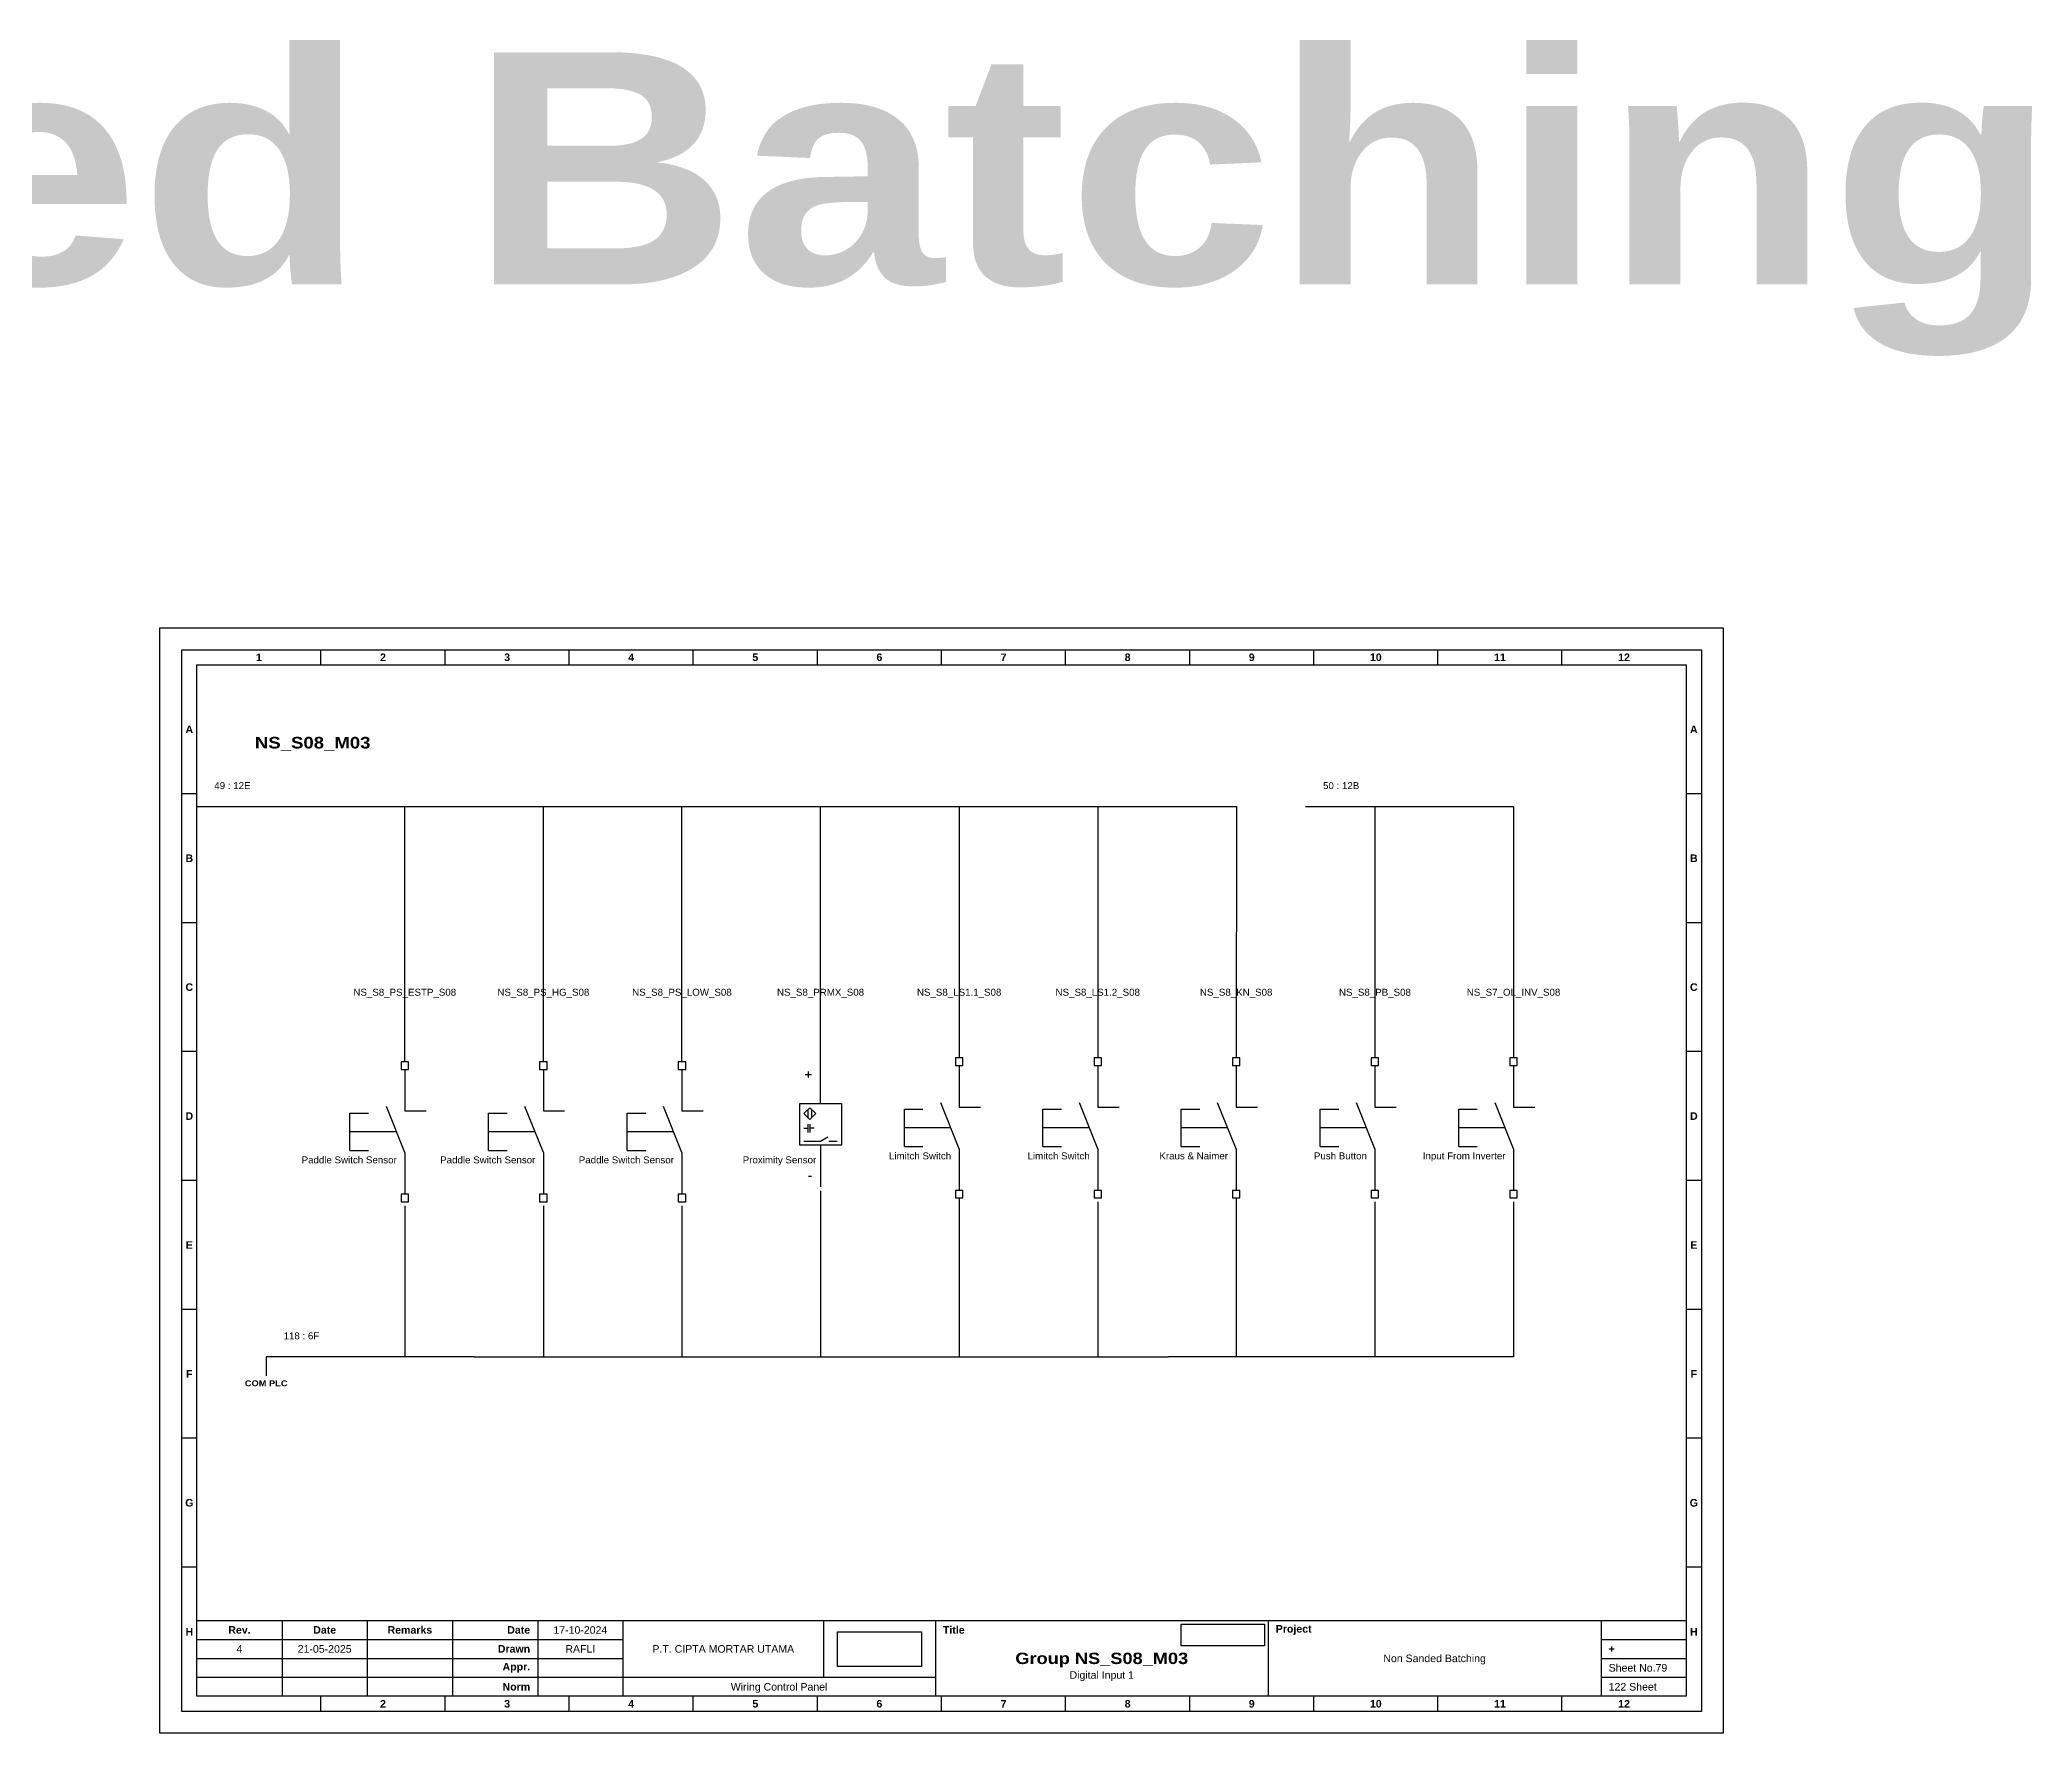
# Model space of a CAD drawing. Header units: centimetres. Extents: x 960 to 2473, y 652 to 2370.
# Drawn here: x 1560.8 to 1904.1, y 2077.9 to 2369.7 of the extents above; entities that cross this region are included whole.
import ezdxf
from ezdxf.enums import TextEntityAlignment as Align

# ---------------------------------------------------------------- set-up
doc = ezdxf.new("R2010")
doc.units = ezdxf.units.CM
doc.header["$MEASUREMENT"] = 0
doc.styles.add('Bold', font='ariblk.ttf', dxfattribs={"height": 25.4})
doc.styles.get("Standard").update_dxf_attribs({"font": 'arial.ttf'})
picture_1 = doc.add_image_def('image1.png', size_in_pixel=(2048, 847))
picture_2 = doc.add_image_def('image2.png', size_in_pixel=(2092, 542))

# ---------------------------------------------------------------- blocks, each defined once
blk = doc.blocks.new('KOP MU PROJECT')
at = {"color": 6, "ltscale": 50}
for p, q in [((27.74, 184.05), (27.74, 186.66)), ((49.13, 184.05), (49.13, 186.66)), ((70.51, 184.05), (70.51, 186.66)), ((91.89, 184.05), (91.89, 186.66)), ((113.27, 184.05), (113.27, 186.66)), ((134.66, 184.05), (134.66, 186.66)), ((156.04, 184.05), (156.04, 186.66)), ((177.42, 184.05), (177.42, 186.66)), ((198.8, 184.05), (198.8, 186.66)), ((220.19, 184.05), (220.19, 186.66)), ((241.57, 184.05), (241.57, 186.66)), ((6.36, 161.84), (3.75, 161.84)), ((265.59, 161.84), (262.98, 161.84)), ((6.36, 139.63), (3.75, 139.63)), ((265.59, 139.63), (262.98, 139.63)), ((6.36, 117.42), (3.75, 117.42)), ((265.59, 117.42), (262.98, 117.42)), ((6.36, 95.22), (3.75, 95.22)), ((265.59, 95.22), (262.98, 95.22)), ((6.36, 73.01), (3.75, 73.01)), ((265.59, 73.01), (262.98, 73.01)), ((6.36, 50.8), (3.75, 50.8)), ((265.59, 50.8), (262.98, 50.8)), ((6.36, 28.59), (3.75, 28.59)), ((265.59, 28.59), (262.98, 28.59)), ((27.74, 3.75), (27.74, 6.36)), ((49.13, 3.75), (49.13, 6.36)), ((70.51, 3.75), (70.51, 6.36)), ((91.89, 3.75), (91.89, 6.36)), ((113.27, 3.75), (113.27, 6.36)), ((134.66, 3.75), (134.66, 6.36)), ((156.04, 3.75), (156.04, 6.36)), ((177.42, 3.75), (177.42, 6.36)), ((198.8, 3.75), (198.8, 6.36)), ((220.19, 3.75), (220.19, 6.36)), ((241.57, 3.75), (241.57, 6.36))]:
    blk.add_line(p, q, dxfattribs=at)
at = {"ltscale": 50}
for p, q in [((6.36, 19.41), (262.98, 19.41)), ((21.04, 19.41), (21.04, 6.36)), ((35.72, 19.41), (35.72, 6.36)), ((50.41, 19.41), (50.41, 6.36)), ((65.09, 19.41), (65.09, 6.36)), ((79.77, 19.41), (79.77, 6.36)), ((114.35, 19.41), (114.35, 9.62)), ((133.6, 19.41), (133.6, 6.36)), ((190.95, 19.41), (190.95, 6.36)), ((248.3, 19.41), (248.3, 6.36)), ((6.36, 16.15), (79.77, 16.15)), ((248.3, 16.15), (262.98, 16.15)), ((6.36, 12.89), (79.77, 12.89)), ((248.3, 12.89), (262.98, 12.89)), ((6.36, 9.62), (133.6, 9.62)), ((248.3, 9.62), (262.98, 9.62))]:
    blk.add_line(p, q, dxfattribs=at)
at = {"color": 1, "ltscale": 50}
blk.add_lwpolyline([(269.34, 0), (0, 0), (0, 190.41), (269.34, 190.41)], close=True, dxfattribs=at)
at = {"color": 6, "ltscale": 50}
for points in [[(265.59, 3.75), (3.75, 3.75), (3.75, 186.66), (265.59, 186.66)], [(262.98, 6.36), (6.36, 6.36), (6.36, 184.05), (262.98, 184.05)]]:
    blk.add_lwpolyline(points, close=True, dxfattribs=at)
at = {"ltscale": 50, "char_height": 1.305, "attachment_point": 4}
for s, width, heights, insert in [('\\pxqc;{\\fArial|b1|i0|c0|p34;1}', 21.3825, [2.51], (6.36, 185.36)), ('\\pxqc;{\\fArial|b1|i0|c0|p34;2}', 21.3825, [2.51], (27.74, 185.36)), ('\\pxqc;{\\fArial|b1|i0|c0|p34;3}', 21.3825, [2.51], (49.13, 185.36)), ('\\pxqc;{\\fArial|b1|i0|c0|p34;4}', 21.3825, [2.51], (70.51, 185.36)), ('\\pxqc;{\\fArial|b1|i0|c0|p34;5}', 21.3825, [2.51], (91.89, 185.36)), ('\\pxqc;{\\fArial|b1|i0|c0|p34;6}', 21.3825, [2.51], (113.27, 185.36)), ('\\pxqc;{\\fArial|b1|i0|c0|p34;7}', 21.3825, [2.51], (134.66, 185.36)), ('\\pxqc;{\\fArial|b1|i0|c0|p34;8}', 21.3825, [2.51], (156.04, 185.36)), ('\\pxqc;{\\fArial|b1|i0|c0|p34;9}', 21.3825, [2.51], (177.42, 185.36)), ('\\pxqc;{\\fArial|b1|i0|c0|p34;10}', 21.3825, [2.51], (198.8, 185.36)), ('\\pxqc;{\\fArial|b1|i0|c0|p34;11}', 21.3825, [2.51], (220.19, 185.36)), ('\\pxqc;{\\fArial|b1|i0|c0|p34;12}', 21.3825, [2.51], (241.57, 185.36)), ('\\pxqc;{\\fArial|b1|i0|c0|p34;A}', 2.61, [2.51], (3.75, 172.95)), ('\\pxqc;{\\fArial|b1|i0|c0|p34;A}', 2.61, [2.51], (262.98, 172.95)), ('\\pxqc;{\\fArial|b1|i0|c0|p34;B}', 2.61, [2.51], (3.75, 150.74)), ('\\pxqc;{\\fArial|b1|i0|c0|p34;B}', 2.61, [2.51], (262.98, 150.74)), ('\\pxqc;{\\fArial|b1|i0|c0|p34;C}', 2.61, [2.51], (3.75, 128.53)), ('\\pxqc;{\\fArial|b1|i0|c0|p34;C}', 2.61, [2.51], (262.98, 128.53)), ('\\pxqc;{\\fArial|b1|i0|c0|p34;D}', 2.61, [2.51], (3.75, 106.32)), ('\\pxqc;{\\fArial|b1|i0|c0|p34;D}', 2.61, [2.51], (262.98, 106.32)), ('\\pxqc;{\\fArial|b1|i0|c0|p34;E}', 2.61, [2.51], (3.75, 84.11)), ('\\pxqc;{\\fArial|b1|i0|c0|p34;E}', 2.61, [2.51], (262.98, 84.11)), ('\\pxqc;{\\fArial|b1|i0|c0|p34;F}', 2.61, [2.51], (3.75, 61.9)), ('\\pxqc;{\\fArial|b1|i0|c0|p34;F}', 2.61, [2.51], (262.98, 61.9)), ('\\pxqc;{\\fArial|b1|i0|c0|p34;G}', 2.61, [2.51], (3.75, 39.69)), ('\\pxqc;{\\fArial|b1|i0|c0|p34;G}', 2.61, [2.51], (262.98, 39.69)), ('\\pxqc;{\\fArial|b1|i0|c0|p34;H}', 2.61, [2.51], (3.75, 17.47)), ('\\pxqc;{\\fArial|b1|i0|c0|p34;Rev.}', 14.6811, [2.88], (6.36, 17.78)), ('\\pxqc;{\\fArial|b1|i0|c0|p34;Date}', 14.6811, [2.88], (21.04, 17.78)), ('\\pxqc;{\\fArial|b1|i0|c0|p34;Remarks}', 14.6811, [2.88], (35.72, 17.78)), ('\\pxqr;{\\fArial|b1|i0|c0|p34;Date}', 13.3761, [2.88], (50.41, 17.78)), ('\\pxql;{\\fArial|b1|i0|c0|p34;Title}', 50.2419, [2.88], (134.9, 17.78)), ('\\pxql;{\\fArial|b1|i0|c0|p34;Project}', 50.2419, [2.88], (192.25, 17.78)), ('\\pxqc;{\\fArial|b1|i0|c0|p34;H}', 2.61, [2.51], (262.98, 17.47)), ('\\pxqr;{\\fArial|b1|i0|c0|p34;Drawn}', 13.3761, [2.88], (50.41, 14.52)), ('\\pxql;{\\fArial|b1|i0|c0|p34;+}', 14.6811, [2.88], (249.61, 14.52)), ('\\pxqr;{\\fArial|b1|i0|c0|p34;Appr.}', 13.3761, [2.88], (50.41, 11.26)), ('\\pxqr;{\\fArial|b1|i0|c0|p34;Norm}', 13.3761, [2.88], (50.41, 7.99)), ('\\pxqc;{\\fArial|b1|i0|c0|p34;2}', 21.3825, [2.51], (27.74, 5.06)), ('\\pxqc;{\\fArial|b1|i0|c0|p34;3}', 21.3825, [2.51], (49.13, 5.06)), ('\\pxqc;{\\fArial|b1|i0|c0|p34;4}', 21.3825, [2.51], (70.51, 5.06)), ('\\pxqc;{\\fArial|b1|i0|c0|p34;5}', 21.3825, [2.51], (91.89, 5.06)), ('\\pxqc;{\\fArial|b1|i0|c0|p34;6}', 21.3825, [2.51], (113.27, 5.06)), ('\\pxqc;{\\fArial|b1|i0|c0|p34;7}', 21.3825, [2.51], (134.66, 5.06)), ('\\pxqc;{\\fArial|b1|i0|c0|p34;8}', 21.3825, [2.51], (156.04, 5.06)), ('\\pxqc;{\\fArial|b1|i0|c0|p34;9}', 21.3825, [2.51], (177.42, 5.06)), ('\\pxqc;{\\fArial|b1|i0|c0|p34;10}', 21.3825, [2.51], (198.8, 5.06)), ('\\pxqc;{\\fArial|b1|i0|c0|p34;11}', 21.3825, [2.51], (220.19, 5.06)), ('\\pxqc;{\\fArial|b1|i0|c0|p34;12}', 21.3825, [2.51], (241.57, 5.06))]:
    blk.add_mtext_dynamic_manual_height_columns(s, width=width, gutter_width=0.0326, heights=heights, dxfattribs=dict(at, insert=insert))
at = {"ltscale": 50}
for tag, p in [('DATECREATED', (72.43, 17.78)), ('REV', (13.7, 14.52)), ('REVDATE', (28.38, 14.52)), ('REMARKS', (43.06, 14.52)), ('DRAWN', (72.43, 14.52)), ('COMPANY', (97.06, 14.52)), ('APPR', (72.43, 11.26)), ('DESCRIPTION', (162.27, 10.03)), ('PROJECT', (219.62, 12.89)), ('NORM', (72.43, 7.99)), ('DRAWINGCATEGORY', (106.68, 7.99))]:
    blk.add_attdef(tag, text='', height=1.3, dxfattribs=at).set_placement(p, align=Align.MIDDLE_CENTER)
at = {"ltscale": 50, "style": 'Bold'}
blk.add_attdef('TITLE', text='', height=1.96, dxfattribs=at).set_placement((162.27, 12.89), align=Align.MIDDLE_CENTER)
at = {"ltscale": 50}
for tag, p in [('SHEETNUMBER', (249.61, 11.26)), ('TOTALSHEET', (249.61, 7.99))]:
    blk.add_attdef(tag, text='', height=1.3, dxfattribs=at).set_placement(p, align=Align.MIDDLE_LEFT)
image = blk.add_image(picture_1, insert=(116.72, 11.48), size_in_units=(14.5, 6), dxfattribs=at)
image.dxf.flags = 15
image = blk.add_image(picture_2, insert=(175.94, 15.04), size_in_units=(14.36, 3.72), dxfattribs=at)
image.dxf.flags = 15

msp = doc.modelspace()

# ---------------------------------------------------------------- linework, layer by layer
at = {"color": 146, "ltscale": 50, "true_color": 0x105689}
for p, q in [((1587.87, 2237.56), (1611.75, 2237.56)), ((1611.75, 2237.56), (1635.63, 2237.56)), ((1623.69, 2193.56), (1623.69, 2237.56)), ((1635.63, 2237.56), (1659.51, 2237.56)), ((1647.57, 2193.56), (1647.57, 2237.56)), ((1659.51, 2237.56), (1683.39, 2237.56)), ((1671.45, 2193.56), (1671.45, 2237.56)), ((1683.39, 2237.56), (1707.27, 2237.56)), ((1695.33, 2193.56), (1695.33, 2237.56)), ((1707.27, 2237.56), (1731.15, 2237.56)), ((1719.21, 2237.56), (1719.21, 2194.25)), ((1731.15, 2237.56), (1755.03, 2237.56)), ((1743.09, 2237.56), (1743.09, 2194.25)), ((1755.03, 2237.56), (1766.97, 2237.56)), ((1766.97, 2237.56), (1766.92, 2194.25)), ((1778.91, 2237.56), (1790.85, 2237.56)), ((1790.85, 2237.56), (1790.85, 2194.25)), ((1790.85, 2237.56), (1814.73, 2237.56)), ((1814.73, 2237.56), (1814.73, 2194.25)), ((1695.33, 2171.34), (1695.33, 2142.76)), ((1719.21, 2170.15), (1719.21, 2142.76)), ((1766.92, 2170.15), (1766.92, 2142.76)), ((1623.69, 2168.78), (1623.72, 2142.76)), ((1647.57, 2168.78), (1647.57, 2142.76)), ((1671.45, 2168.78), (1671.45, 2142.76)), ((1743.09, 2169.47), (1743.09, 2142.76)), ((1790.85, 2169.47), (1790.85, 2142.76)), ((1814.73, 2169.47), (1814.73, 2142.76)), ((1635.67, 2142.76), (1599.81, 2142.76)), ((1599.81, 2142.69), (1599.81, 2139.49)), ((1635.67, 2142.76), (1683.47, 2142.76)), ((1683.47, 2142.76), (1683.47, 2142.76)), ((1683.47, 2142.76), (1731.27, 2142.76)), ((1731.27, 2142.76), (1755.23, 2142.76)), ((1790.85, 2142.76), (1755.23, 2142.76)), ((1814.73, 2142.76), (1790.85, 2142.76))]:
    msp.add_line(p, q, dxfattribs=at)
at = {"ltscale": 50}
for p, q in [((1695.33, 2186.39), (1695.33, 2193.56)), ((1623.69, 2192.28), (1623.69, 2185.11)), ((1647.57, 2192.28), (1647.57, 2185.11)), ((1671.45, 2192.28), (1671.45, 2185.11)), ((1719.21, 2192.97), (1719.21, 2185.79)), ((1743.09, 2192.97), (1743.09, 2185.79)), ((1766.92, 2192.97), (1766.92, 2185.79)), ((1790.85, 2192.97), (1790.85, 2185.79)), ((1814.73, 2192.97), (1814.73, 2185.79)), ((1692.46, 2182.12), (1693.17, 2182.12)), ((1694.25, 2182.12), (1693.53, 2182.12)), ((1696.76, 2179.92), (1698.2, 2179.92)), ((1623.69, 2177.93), (1623.69, 2170.75)), ((1647.57, 2177.93), (1647.57, 2170.75)), ((1671.45, 2177.93), (1671.45, 2170.75)), ((1695.33, 2179.21), (1695.33, 2172.03)), ((1719.21, 2178.61), (1719.21, 2171.43)), ((1743.09, 2178.61), (1743.09, 2171.43)), ((1766.92, 2178.61), (1766.92, 2171.43)), ((1790.85, 2178.61), (1790.85, 2171.43)), ((1814.73, 2178.61), (1814.73, 2171.43))]:
    msp.add_line(p, q, dxfattribs=at)
at = {"ltscale": 500}
for p, q in [((1614.25, 2178.32), (1614.25, 2184.72)), ((1614.25, 2184.72), (1617.45, 2184.72)), ((1623.69, 2177.93), (1620.52, 2185.85)), ((1623.69, 2185.11), (1627.36, 2185.11)), ((1638.13, 2178.32), (1638.13, 2184.72)), ((1638.13, 2184.72), (1641.33, 2184.72)), ((1647.57, 2177.93), (1644.4, 2185.85)), ((1647.57, 2185.11), (1651.24, 2185.11)), ((1662.01, 2178.32), (1662.01, 2184.72)), ((1662.01, 2184.72), (1665.21, 2184.72)), ((1671.45, 2177.93), (1668.28, 2185.85)), ((1671.45, 2185.11), (1675.12, 2185.11)), ((1709.77, 2179), (1709.77, 2185.4)), ((1709.77, 2185.4), (1712.97, 2185.4)), ((1719.21, 2178.61), (1716.04, 2186.53)), ((1719.21, 2185.79), (1722.88, 2185.79)), ((1733.65, 2179), (1733.65, 2185.4)), ((1733.65, 2185.4), (1736.85, 2185.4)), ((1743.09, 2178.61), (1739.92, 2186.53)), ((1743.09, 2185.79), (1746.76, 2185.79)), ((1757.48, 2179), (1757.48, 2185.4)), ((1757.48, 2185.4), (1760.68, 2185.4)), ((1766.92, 2178.61), (1763.75, 2186.53)), ((1766.92, 2185.79), (1770.59, 2185.79)), ((1781.41, 2179), (1781.41, 2185.4)), ((1781.41, 2185.4), (1784.61, 2185.4)), ((1790.85, 2178.61), (1787.68, 2186.53)), ((1790.85, 2185.79), (1794.52, 2185.79)), ((1805.29, 2185.4), (1808.49, 2185.4)), ((1805.29, 2179), (1805.29, 2185.4)), ((1814.73, 2178.61), (1811.56, 2186.53)), ((1814.73, 2185.79), (1818.4, 2185.79)), ((1622.25, 2181.52), (1614.25, 2181.52)), ((1646.13, 2181.52), (1638.13, 2181.52)), ((1670.01, 2181.52), (1662.01, 2181.52)), ((1717.77, 2182.2), (1709.77, 2182.2)), ((1741.65, 2182.2), (1733.65, 2182.2)), ((1765.48, 2182.2), (1757.48, 2182.2)), ((1789.41, 2182.2), (1781.41, 2182.2)), ((1813.29, 2182.2), (1805.29, 2182.2)), ((1614.25, 2178.32), (1617.45, 2178.32)), ((1638.13, 2178.32), (1641.33, 2178.32)), ((1662.01, 2178.32), (1665.21, 2178.32)), ((1709.77, 2179), (1712.97, 2179)), ((1733.65, 2179), (1736.85, 2179)), ((1757.48, 2179), (1760.68, 2179)), ((1781.41, 2179), (1784.61, 2179)), ((1805.29, 2179), (1808.49, 2179))]:
    msp.add_line(p, q, dxfattribs=at)
for points in [[(1623.05, 2192.28), (1624.33, 2192.28), (1624.33, 2193.56), (1623.05, 2193.56)], [(1646.93, 2192.28), (1648.21, 2192.28), (1648.21, 2193.56), (1646.93, 2193.56)], [(1670.81, 2192.28), (1672.09, 2192.28), (1672.09, 2193.56), (1670.81, 2193.56)], [(1718.57, 2192.97), (1719.85, 2192.97), (1719.85, 2194.25), (1718.57, 2194.25)], [(1742.45, 2192.97), (1743.73, 2192.97), (1743.73, 2194.25), (1742.45, 2194.25)], [(1766.28, 2192.97), (1767.56, 2192.97), (1767.56, 2194.25), (1766.28, 2194.25)], [(1790.21, 2192.97), (1791.49, 2192.97), (1791.49, 2194.25), (1790.21, 2194.25)], [(1814.09, 2192.97), (1815.37, 2192.97), (1815.37, 2194.25), (1814.09, 2194.25)], [(1623.05, 2169.47), (1624.33, 2169.47), (1624.33, 2170.75), (1623.05, 2170.75)], [(1646.93, 2169.47), (1648.21, 2169.47), (1648.21, 2170.75), (1646.93, 2170.75)], [(1670.81, 2169.47), (1672.09, 2169.47), (1672.09, 2170.75), (1670.81, 2170.75)], [(1718.57, 2170.15), (1719.85, 2170.15), (1719.85, 2171.43), (1718.57, 2171.43)], [(1742.45, 2170.15), (1743.73, 2170.15), (1743.73, 2171.43), (1742.45, 2171.43)], [(1766.28, 2170.15), (1767.56, 2170.15), (1767.56, 2171.43), (1766.28, 2171.43)], [(1790.21, 2170.15), (1791.49, 2170.15), (1791.49, 2171.43), (1790.21, 2171.43)], [(1814.09, 2170.15), (1815.37, 2170.15), (1815.37, 2171.43), (1814.09, 2171.43)]]:
    msp.add_lwpolyline(points, close=True, dxfattribs=at)
at = {"ltscale": 50}
for points in [[(1691.74, 2186.39), (1698.92, 2186.39), (1698.92, 2179.21), (1691.74, 2179.21)], [(1693.47, 2183.64), (1692.46, 2184.65), (1693.47, 2185.67), (1694.49, 2184.65)]]:
    msp.add_lwpolyline(points, close=True, dxfattribs=at)
for points in [[(1693.18, 2183.92), (1693.18, 2185.38)], [(1693.76, 2185.38), (1693.76, 2183.92)], [(1692.46, 2179.92), (1695.33, 2179.92), (1696.57, 2180.64)], [(1693.17, 2181.4), (1693.17, 2182.12), (1693.17, 2182.83)], [(1693.53, 2181.4), (1693.53, 2182.12), (1693.53, 2182.83)]]:
    msp.add_lwpolyline(points, dxfattribs=at)

# ---------------------------------------------------------------- block references
msp.add_blockref('KOP MU PROJECT', (1581.51, 2077.91)).add_auto_attribs({'DESCRIPTION': 'Digital Input 1', 'TITLE': 'Group NS_S08_M03', 'PROJECT': 'Non Sanded Batching', 'COMPANY': 'P.T. CIPTA MORTAR UTAMA', 'DRAWINGCATEGORY': 'Wiring Control Panel', 'DRAWN': 'RAFLI', 'DATECREATED': '17-10-2024', 'REVDATE': '21-05-2025', 'REV': '4', 'SHEETNUMBER': 'Sheet No.79', 'TOTALSHEET': '122 Sheet'})

# ---------------------------------------------------------------- texts
at = {"ltscale": 500, "style": 'Bold'}
for s, height, p in [('PLAN 3 - Non Sanded Batching', 40, (959.67, 2327.52)), ('NS_S08_M03', 2, (1597.87, 2247.56))]:
    msp.add_text(s, height=height, dxfattribs=at).set_placement(p)
at = {"ltscale": 500}
for s, p in [('49 : 12E', (1590.87, 2241.76)), ('50 : 12B', (1781.91, 2241.76)), ('118 : 6F', (1602.81, 2146.96))]:
    msp.add_text(s, height=1.2, dxfattribs=at).set_placement(p, align=Align.TOP_LEFT)
at = {"ltscale": 50}
for s, p in [('NS_S8_PS_ESTP_S08', (1623.69, 2205.56)), ('NS_S8_PS_HG_S08', (1647.57, 2205.56)), ('NS_S8_PS_LOW_S08', (1671.45, 2205.56)), ('NS_S8_PRMX_S08', (1695.33, 2205.56)), ('NS_S8_LS1.1_S08', (1719.21, 2205.56)), ('NS_S8_LS1.2_S08', (1743.09, 2205.56)), ('NS_S8_KN_S08', (1766.94, 2205.56)), ('NS_S8_PB_S08', (1790.85, 2205.56)), ('NS_S7_OL_INV_S08', (1814.73, 2205.56))]:
    msp.add_text(s, height=1.2, dxfattribs=at).set_placement(p, align=Align.MIDDLE_CENTER)
at = {"ltscale": 500, "style": 'Bold'}
msp.add_text('+', height=1.44, dxfattribs=at).set_placement((1693.89, 2192.13), align=Align.TOP_RIGHT)
at = {"ltscale": 50}
for s, p in [('Paddle Switch Sensor', (1622.31, 2175.72)), ('Paddle Switch Sensor', (1646.19, 2175.72)), ('Paddle Switch Sensor', (1670.07, 2175.72)), ('Proximity Sensor', (1694.59, 2175.72)), ('Limitch Switch', (1717.83, 2176.41)), ('Limitch Switch', (1741.71, 2176.41)), ('Kraus & Naimer', (1765.54, 2176.41)), ('Push Button', (1789.47, 2176.41)), ('Input From Inverter', (1813.35, 2176.41))]:
    msp.add_text(s, height=1.2, dxfattribs=at).set_placement(p, align=Align.BOTTOM_RIGHT)
at = {"ltscale": 500, "style": 'Bold'}
msp.add_text('-', height=1.44, dxfattribs=at).set_placement((1693.89, 2172.89), align=Align.BOTTOM_RIGHT)
at = {"ltscale": 50, "style": 'Bold'}
msp.add_text('COM PLC', height=1, dxfattribs=at).set_placement((1599.81, 2138.69), align=Align.TOP_CENTER)

doc.saveas('drawing.dxf')
